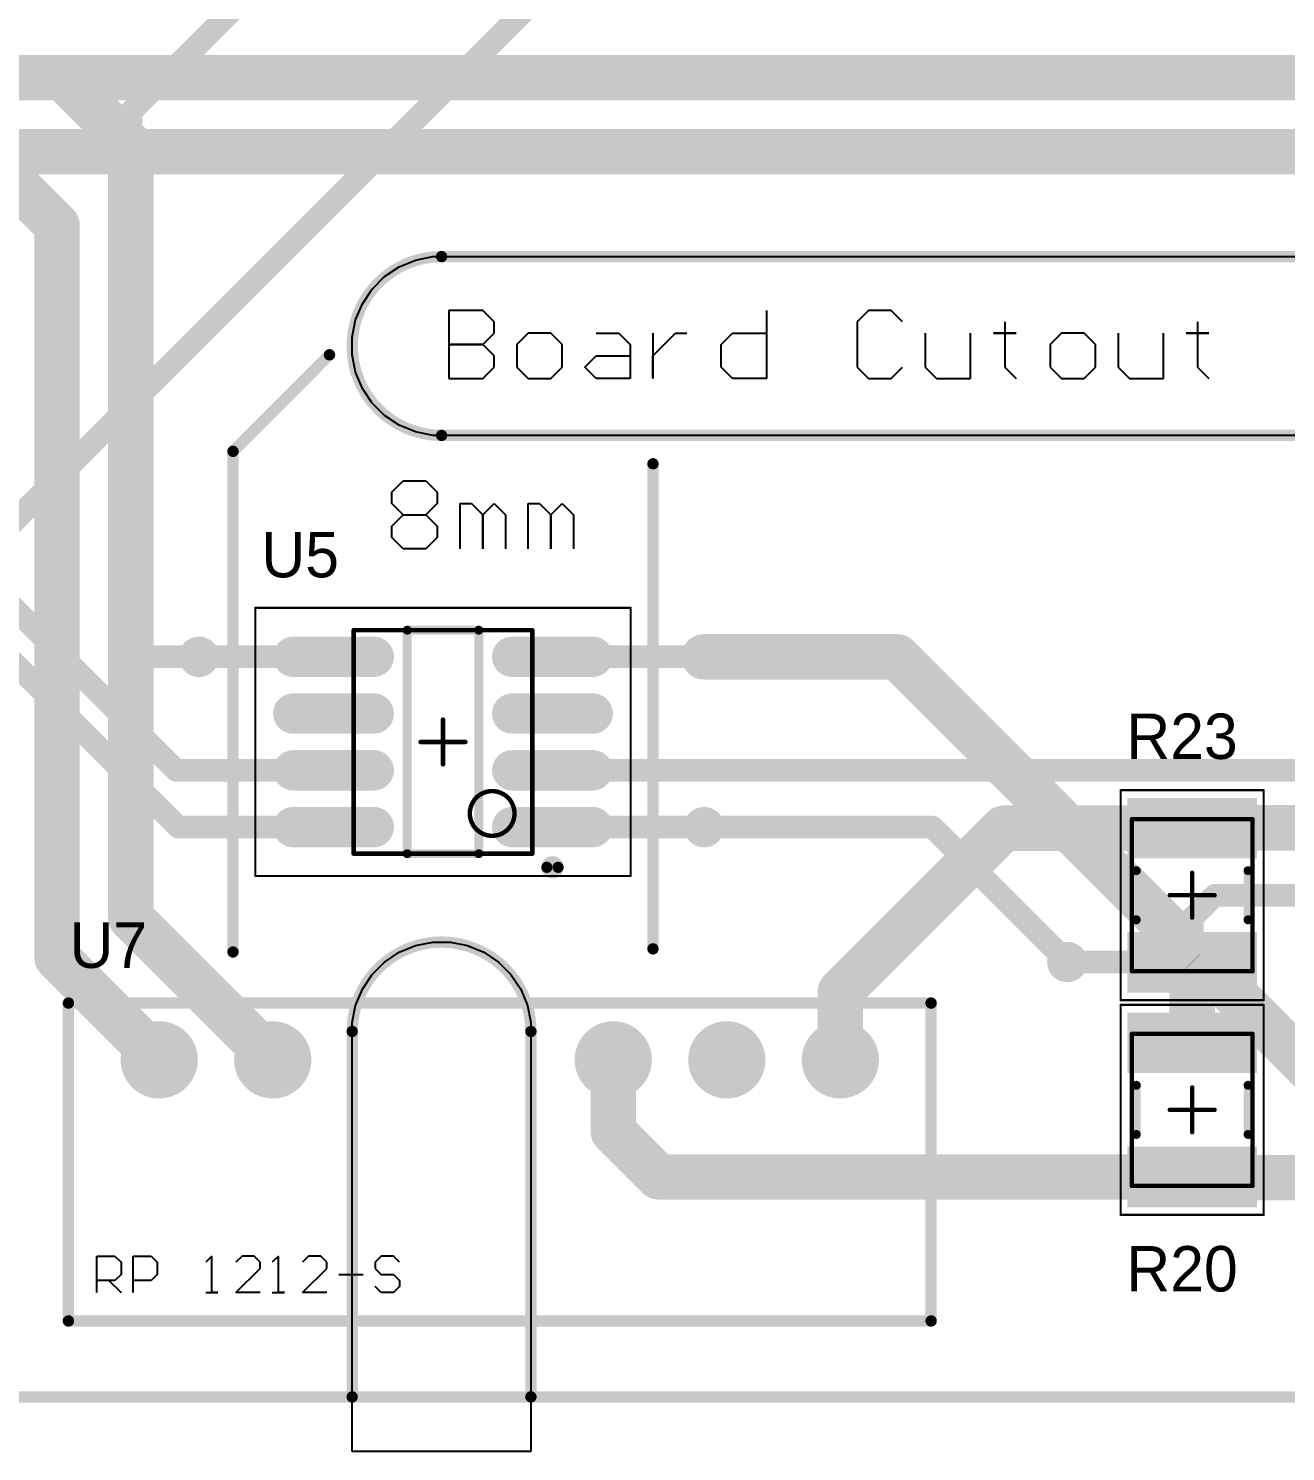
# Model space of a CAD drawing. Header units: millimetres. Extents: x 33 to 205, y 32 to 95.
# Drawn here: x 94.74 to 122.87, y 31.88 to 63.71 of the extents above; entities that cross this region are included whole.
import ezdxf

# ---------------------------------------------------------------- set-up
doc = ezdxf.new("R2010")
doc.units = ezdxf.units.MM
for name, color, linetype in [('BottomLayer', 5, 'Continuous'), ('BottomSolder', 6, 'Continuous'), ('Mechanical13', 56, 'Continuous'), ('Mechanical15', 56, 'Continuous'), ('Mechanical2', 216, 'Continuous'), ('MultiLayer', 9, 'Continuous'), ('PadHoleLayer', 156, 'Continuous'), ('TopLayer', 1, 'Continuous'), ('TopOverlay', 2, 'Continuous'), ('TopPaste', 8, 'Continuous'), ('TopSolder', 216, 'Continuous'), ('ViaHoleLayer', 16, 'Continuous')]:
    doc.layers.add(name, color=color, linetype=linetype)

# ---------------------------------------------------------------- blocks, each defined once
blk = doc.blocks.new('RESC1210_3225__N_1')
at = {"layer": 'Mechanical13', "const_width": 0.1}
for points in [[(1.7, 1.35), (-1.7, 1.35)], [(-1.7, -1.35), (-1.7, 1.35)], [(1.7, -1.35), (1.7, 1.35)], [(1.7, -1.35), (-1.7, -1.35)]]:
    blk.add_lwpolyline(points, dxfattribs=at)
at = {"layer": 'Mechanical13', "const_width": 0.05}
for points in [[(-1.725, 1.35, 1), (-1.675, 1.35, 1)], [(-1.725, 1.35, 1), (-1.675, 1.35, 1)], [(1.675, 1.35, 1), (1.725, 1.35, 1)], [(1.675, 1.35, 1), (1.725, 1.35, 1)], [(-1.725, -1.35, 1), (-1.675, -1.35, 1)], [(-1.725, -1.35, 1), (-1.675, -1.35, 1)], [(1.675, -1.35, 1), (1.725, -1.35, 1)], [(1.675, -1.35, 1), (1.725, -1.35, 1)]]:
    blk.add_lwpolyline(points, format="xyb", close=True, dxfattribs=at)
at = {"layer": 'Mechanical15'}
for points, const_width in [([(2.35, 1.6), (-2.35, 1.6)], 0.05), ([(-2.35, -1.6), (-2.35, 1.6)], 0.05), ([(2.35, -1.6), (2.35, 1.6)], 0.05), ([(0, -0.5), (0, 0.5)], 0.1), ([(0.5, 0), (-0.5, 0)], 0.1), ([(2.35, -1.6), (-2.35, -1.6)], 0.05)]:
    blk.add_lwpolyline(points, dxfattribs=dict(at, const_width=const_width))
for points, const_width in [([(-2.362, 1.6, 1), (-2.338, 1.6, 1)], 0.025), ([(-2.362, 1.6, 1), (-2.338, 1.6, 1)], 0.025), ([(2.338, 1.6, 1), (2.362, 1.6, 1)], 0.025), ([(2.338, 1.6, 1), (2.362, 1.6, 1)], 0.025), ([(-0.025, 0.5, 1), (0.025, 0.5, 1)], 0.05), ([(-0.525, 0, 1), (-0.475, 0, 1)], 0.05), ([(0.475, 0, 1), (0.525, 0, 1)], 0.05), ([(-0.025, -0.5, 1), (0.025, -0.5, 1)], 0.05), ([(-2.362, -1.6, 1), (-2.338, -1.6, 1)], 0.025), ([(-2.362, -1.6, 1), (-2.338, -1.6, 1)], 0.025), ([(2.338, -1.6, 1), (2.362, -1.6, 1)], 0.025), ([(2.338, -1.6, 1), (2.362, -1.6, 1)], 0.025)]:
    blk.add_lwpolyline(points, format="xyb", close=True, dxfattribs=dict(at, const_width=const_width))
at = {"layer": 'TopLayer'}
for points in [[(-0.925, -1.35), (-0.925, 1.35), (-2.075, -1.35), (-2.075, 1.35)], [(2.075, -1.35), (2.075, 1.35), (0.925, -1.35), (0.925, 1.35)]]:
    blk.add_solid(points, dxfattribs=at)
at = {"layer": 'TopOverlay', "const_width": 0.2}
for points in [[(0.55, 1.25), (-0.55, 1.25)], [(0.55, -1.25), (-0.55, -1.25)]]:
    blk.add_lwpolyline(points, dxfattribs=at)
at = {"layer": 'TopOverlay', "const_width": 0.1}
for points in [[(-0.6, 1.25, 1), (-0.5, 1.25, 1)], [(0.5, 1.25, 1), (0.6, 1.25, 1)], [(-0.6, -1.25, 1), (-0.5, -1.25, 1)], [(0.5, -1.25, 1), (0.6, -1.25, 1)]]:
    blk.add_lwpolyline(points, format="xyb", close=True, dxfattribs=at)
at = {"layer": 'TopPaste'}
for points in [[(-0.925, -1.35), (-0.925, 1.35), (-2.075, -1.35), (-2.075, 1.35)], [(2.075, -1.35), (2.075, 1.35), (0.925, -1.35), (0.925, 1.35)]]:
    blk.add_solid(points, dxfattribs=at)
at = {"layer": 'TopSolder'}
for points in [[(-0.823, -1.452), (-0.823, 1.452), (-2.177, -1.452), (-2.177, 1.452)], [(2.177, -1.452), (2.177, 1.452), (0.823, -1.452), (0.823, 1.452)]]:
    blk.add_solid(points, dxfattribs=at)
blk = doc.blocks.new('RESC1210_3225__N_2')
at = {"layer": 'Mechanical13', "const_width": 0.1}
for points in [[(1.7, 1.35), (-1.7, 1.35)], [(-1.7, -1.35), (-1.7, 1.35)], [(1.7, -1.35), (1.7, 1.35)], [(1.7, -1.35), (-1.7, -1.35)]]:
    blk.add_lwpolyline(points, dxfattribs=at)
at = {"layer": 'Mechanical13', "const_width": 0.05}
for points in [[(-1.725, 1.35, 1), (-1.675, 1.35, 1)], [(-1.725, 1.35, 1), (-1.675, 1.35, 1)], [(1.675, 1.35, 1), (1.725, 1.35, 1)], [(1.675, 1.35, 1), (1.725, 1.35, 1)], [(-1.725, -1.35, 1), (-1.675, -1.35, 1)], [(-1.725, -1.35, 1), (-1.675, -1.35, 1)], [(1.675, -1.35, 1), (1.725, -1.35, 1)], [(1.675, -1.35, 1), (1.725, -1.35, 1)]]:
    blk.add_lwpolyline(points, format="xyb", close=True, dxfattribs=at)
at = {"layer": 'Mechanical15'}
for points, const_width in [([(2.35, 1.6), (-2.35, 1.6)], 0.05), ([(-2.35, -1.6), (-2.35, 1.6)], 0.05), ([(2.35, -1.6), (2.35, 1.6)], 0.05), ([(0, -0.5), (0, 0.5)], 0.1), ([(0.5, 0), (-0.5, 0)], 0.1), ([(2.35, -1.6), (-2.35, -1.6)], 0.05)]:
    blk.add_lwpolyline(points, dxfattribs=dict(at, const_width=const_width))
for points, const_width in [([(-2.362, 1.6, 1), (-2.338, 1.6, 1)], 0.025), ([(-2.362, 1.6, 1), (-2.338, 1.6, 1)], 0.025), ([(2.338, 1.6, 1), (2.362, 1.6, 1)], 0.025), ([(2.338, 1.6, 1), (2.362, 1.6, 1)], 0.025), ([(-0.025, 0.5, 1), (0.025, 0.5, 1)], 0.05), ([(-0.525, 0, 1), (-0.475, 0, 1)], 0.05), ([(0.475, 0, 1), (0.525, 0, 1)], 0.05), ([(-0.025, -0.5, 1), (0.025, -0.5, 1)], 0.05), ([(-2.362, -1.6, 1), (-2.338, -1.6, 1)], 0.025), ([(-2.362, -1.6, 1), (-2.338, -1.6, 1)], 0.025), ([(2.338, -1.6, 1), (2.362, -1.6, 1)], 0.025), ([(2.338, -1.6, 1), (2.362, -1.6, 1)], 0.025)]:
    blk.add_lwpolyline(points, format="xyb", close=True, dxfattribs=dict(at, const_width=const_width))
at = {"layer": 'TopLayer'}
for points in [[(-0.925, -1.35), (-0.925, 1.35), (-2.075, -1.35), (-2.075, 1.35)], [(2.075, -1.35), (2.075, 1.35), (0.925, -1.35), (0.925, 1.35)]]:
    blk.add_solid(points, dxfattribs=at)
at = {"layer": 'TopOverlay', "const_width": 0.2}
for points in [[(0.55, 1.25), (-0.55, 1.25)], [(0.55, -1.25), (-0.55, -1.25)]]:
    blk.add_lwpolyline(points, dxfattribs=at)
at = {"layer": 'TopOverlay', "const_width": 0.1}
for points in [[(-0.6, 1.25, 1), (-0.5, 1.25, 1)], [(0.5, 1.25, 1), (0.6, 1.25, 1)], [(-0.6, -1.25, 1), (-0.5, -1.25, 1)], [(0.5, -1.25, 1), (0.6, -1.25, 1)]]:
    blk.add_lwpolyline(points, format="xyb", close=True, dxfattribs=at)
at = {"layer": 'TopPaste'}
for points in [[(-0.925, -1.35), (-0.925, 1.35), (-2.075, -1.35), (-2.075, 1.35)], [(2.075, -1.35), (2.075, 1.35), (0.925, -1.35), (0.925, 1.35)]]:
    blk.add_solid(points, dxfattribs=at)
at = {"layer": 'TopSolder'}
for points in [[(-0.823, -1.452), (-0.823, 1.452), (-2.177, -1.452), (-2.177, 1.452)], [(2.177, -1.452), (2.177, 1.452), (0.823, -1.452), (0.823, 1.452)]]:
    blk.add_solid(points, dxfattribs=at)
blk = doc.blocks.new('RP1212S_11')
at = {"layer": 'BottomLayer', "const_width": 0.762}
for points in [[(-8.001, 0, 1), (-7.239, 0, 1)], [(-5.461, 0, 1), (-4.699, 0, 1)], [(2.159, 0, 1), (2.921, 0, 1)], [(4.699, 0, 1), (5.461, 0, 1)], [(7.239, 0, 1), (8.001, 0, 1)]]:
    blk.add_lwpolyline(points, format="xyb", close=True, dxfattribs=at)
at = {"layer": 'BottomSolder', "const_width": 0.864}
for points in [[(-8.052, 0, 1), (-7.188, 0, 1)], [(-5.512, 0, 1), (-4.648, 0, 1)], [(2.108, 0, 1), (2.972, 0, 1)], [(4.648, 0, 1), (5.512, 0, 1)], [(7.188, 0, 1), (8.052, 0, 1)]]:
    blk.add_lwpolyline(points, format="xyb", close=True, dxfattribs=at)
at = {"layer": 'MultiLayer', "const_width": 0.762}
for points in [[(-8.001, 0, 1), (-7.239, 0, 1)], [(-5.461, 0, 1), (-4.699, 0, 1)], [(2.159, 0, 1), (2.921, 0, 1)], [(4.699, 0, 1), (5.461, 0, 1)], [(7.239, 0, 1), (8.001, 0, 1)]]:
    blk.add_lwpolyline(points, format="xyb", close=True, dxfattribs=at)
at = {"layer": 'PadHoleLayer', "const_width": 0.445}
for points in [[(-7.842, 0, 1), (-7.398, 0, 1)], [(-5.302, 0, 1), (-4.858, 0, 1)], [(2.318, 0, 1), (2.762, 0, 1)], [(4.858, 0, 1), (5.302, 0, 1)], [(7.398, 0, 1), (7.842, 0, 1)]]:
    blk.add_lwpolyline(points, format="xyb", close=True, dxfattribs=at)
at = {"layer": 'TopLayer', "const_width": 0.762}
for points in [[(-8.001, 0, 1), (-7.239, 0, 1)], [(-5.461, 0, 1), (-4.699, 0, 1)], [(2.159, 0, 1), (2.921, 0, 1)], [(4.699, 0, 1), (5.461, 0, 1)], [(7.239, 0, 1), (8.001, 0, 1)]]:
    blk.add_lwpolyline(points, format="xyb", close=True, dxfattribs=at)
at = {"layer": 'TopOverlay'}
for p, q in [((-9.017, -5.207), (-9.017, -4.394)), ((-9.017, -4.394), (-8.611, -4.394)), ((-8.611, -4.394), (-8.475, -4.53)), ((-8.204, -5.207), (-8.204, -4.394)), ((-8.204, -4.394), (-7.798, -4.394)), ((-7.798, -4.394), (-7.663, -4.53)), ((-6.444, -4.394), (-6.579, -4.53)), ((-6.444, -5.207), (-6.444, -4.394)), ((-5.767, -4.394), (-5.902, -4.53)), ((-5.496, -4.394), (-5.767, -4.394)), ((-5.361, -4.53), (-5.496, -4.394)), ((-4.954, -4.394), (-5.09, -4.53)), ((-4.954, -5.207), (-4.954, -4.394)), ((-4.277, -4.394), (-4.413, -4.53)), ((-4.006, -4.394), (-4.277, -4.394)), ((-3.871, -4.53), (-4.006, -4.394)), ((-2.652, -4.394), (-2.788, -4.53)), ((-2.381, -4.394), (-2.652, -4.394)), ((-2.246, -4.53), (-2.381, -4.394)), ((-8.475, -4.53), (-8.475, -4.801)), ((-7.663, -4.53), (-7.663, -4.801)), ((-5.902, -5.207), (-5.361, -4.665)), ((-5.361, -4.665), (-5.361, -4.53)), ((-4.413, -5.207), (-3.871, -4.665)), ((-3.871, -4.665), (-3.871, -4.53)), ((-2.788, -4.53), (-2.788, -4.665)), ((-2.788, -4.665), (-2.652, -4.801)), ((-8.611, -4.936), (-9.017, -4.936)), ((-8.746, -4.936), (-8.475, -5.207)), ((-8.475, -4.801), (-8.611, -4.936)), ((-7.798, -4.936), (-8.204, -4.936)), ((-7.663, -4.801), (-7.798, -4.936)), ((-3.6, -4.801), (-3.058, -4.801)), ((-2.652, -5.207), (-2.788, -5.072)), ((-2.652, -4.801), (-2.381, -4.801)), ((-2.381, -4.801), (-2.246, -4.936)), ((-2.246, -5.072), (-2.381, -5.207)), ((-2.246, -4.936), (-2.246, -5.072)), ((-6.579, -5.207), (-6.309, -5.207)), ((-6.309, -5.207), (-6.444, -5.207)), ((-5.361, -5.207), (-5.902, -5.207)), ((-5.09, -5.207), (-4.819, -5.207)), ((-4.819, -5.207), (-4.954, -5.207)), ((-3.871, -5.207), (-4.413, -5.207)), ((-2.381, -5.207), (-2.652, -5.207))]:
    blk.add_line(p, q, dxfattribs=at)
at = {"layer": 'TopOverlay', "const_width": 0.254}
for points in [[(-9.652, 1.27), (9.652, 1.27)], [(-9.652, -5.842), (-9.652, 1.27)], [(9.652, -5.842), (9.652, 1.27)], [(-9.652, -5.842), (9.652, -5.842)]]:
    blk.add_lwpolyline(points, dxfattribs=at)
at = {"layer": 'TopOverlay', "const_width": 0.127}
for points in [[(-9.716, 1.27, 1), (-9.588, 1.27, 1)], [(-9.716, 1.27, 1), (-9.588, 1.27, 1)], [(9.588, 1.27, 1), (9.716, 1.27, 1)], [(9.588, 1.27, 1), (9.716, 1.27, 1)], [(-9.716, -5.842, 1), (-9.588, -5.842, 1)], [(-9.716, -5.842, 1), (-9.588, -5.842, 1)], [(9.588, -5.842, 1), (9.716, -5.842, 1)], [(9.588, -5.842, 1), (9.716, -5.842, 1)]]:
    blk.add_lwpolyline(points, format="xyb", close=True, dxfattribs=at)
at = {"layer": 'TopSolder', "const_width": 0.864}
for points in [[(-8.052, 0, 1), (-7.188, 0, 1)], [(-5.512, 0, 1), (-4.648, 0, 1)], [(2.108, 0, 1), (2.972, 0, 1)], [(4.648, 0, 1), (5.512, 0, 1)], [(7.188, 0, 1), (8.052, 0, 1)]]:
    blk.add_lwpolyline(points, format="xyb", close=True, dxfattribs=at)
blk = doc.blocks.new('SLAB_SOIC_8_NB_M_13')
at = {"layer": 'Mechanical13', "const_width": 0.1}
for points in [[(2, 2.5), (-2, 2.5)], [(-2, 2.5), (-2, -2.5)], [(2, 2.5), (2, -2.5)], [(2, -2.5), (-2, -2.5)]]:
    blk.add_lwpolyline(points, dxfattribs=at)
at = {"layer": 'Mechanical13'}
for points, const_width in [([(-2.025, 2.5, 1), (-1.975, 2.5, 1)], 0.05), ([(-2.025, 2.5, 1), (-1.975, 2.5, 1)], 0.05), ([(1.975, 2.5, 1), (2.025, 2.5, 1)], 0.05), ([(1.975, 2.5, 1), (2.025, 2.5, 1)], 0.05), ([(-0.6, 1.6, 1), (-1.6, 1.6, 1)], 0.1), ([(-1.625, 1.6, 1), (-1.575, 1.6, 1)], 0.05), ([(-0.625, 1.6, 1), (-0.575, 1.6, 1)], 0.05), ([(-2.025, -2.5, 1), (-1.975, -2.5, 1)], 0.05), ([(-2.025, -2.5, 1), (-1.975, -2.5, 1)], 0.05), ([(1.975, -2.5, 1), (2.025, -2.5, 1)], 0.05), ([(1.975, -2.5, 1), (2.025, -2.5, 1)], 0.05)]:
    blk.add_lwpolyline(points, format="xyb", close=True, dxfattribs=dict(at, const_width=const_width))
at = {"layer": 'Mechanical15'}
for points, const_width in [([(4.2, 3), (-4.2, 3)], 0.05), ([(-4.2, 3), (-4.2, -3)], 0.05), ([(4.2, 3), (4.2, -3)], 0.05), ([(0, 0.5), (0, -0.5)], 0.1), ([(0.5, 0), (-0.5, 0)], 0.1), ([(4.2, -3), (-4.2, -3)], 0.05)]:
    blk.add_lwpolyline(points, dxfattribs=dict(at, const_width=const_width))
for points, const_width in [([(-4.212, 3, 1), (-4.187, 3, 1)], 0.025), ([(-4.212, 3, 1), (-4.187, 3, 1)], 0.025), ([(4.187, 3, 1), (4.212, 3, 1)], 0.025), ([(4.187, 3, 1), (4.212, 3, 1)], 0.025), ([(-0.025, 0.5, 1), (0.025, 0.5, 1)], 0.05), ([(-0.525, 0, 1), (-0.475, 0, 1)], 0.05), ([(0.475, 0, 1), (0.525, 0, 1)], 0.05), ([(-0.025, -0.5, 1), (0.025, -0.5, 1)], 0.05), ([(-4.212, -3, 1), (-4.187, -3, 1)], 0.025), ([(-4.212, -3, 1), (-4.187, -3, 1)], 0.025), ([(4.187, -3, 1), (4.212, -3, 1)], 0.025), ([(4.187, -3, 1), (4.212, -3, 1)], 0.025)]:
    blk.add_lwpolyline(points, format="xyb", close=True, dxfattribs=dict(at, const_width=const_width))
at = {"layer": 'TopLayer', "const_width": 0.7}
for points in [[(-3.35, 1.905), (-1.55, 1.905)], [(1.55, 1.905), (3.35, 1.905)], [(-3.35, 0.635), (-1.55, 0.635)], [(1.55, 0.635), (3.35, 0.635)], [(-3.35, -0.635), (-1.55, -0.635)], [(1.55, -0.635), (3.35, -0.635)], [(-3.35, -1.905), (-1.55, -1.905)], [(1.55, -1.905), (3.35, -1.905)]]:
    blk.add_lwpolyline(points, dxfattribs=at)
at = {"layer": 'TopLayer', "const_width": 0.35}
for points in [[(-3.525, 1.905, 1), (-3.175, 1.905, 1)], [(-1.725, 1.905, 1), (-1.375, 1.905, 1)], [(1.375, 1.905, 1), (1.725, 1.905, 1)], [(3.175, 1.905, 1), (3.525, 1.905, 1)], [(-3.525, 0.635, 1), (-3.175, 0.635, 1)], [(-1.725, 0.635, 1), (-1.375, 0.635, 1)], [(1.375, 0.635, 1), (1.725, 0.635, 1)], [(3.175, 0.635, 1), (3.525, 0.635, 1)], [(-3.525, -0.635, 1), (-3.175, -0.635, 1)], [(-1.725, -0.635, 1), (-1.375, -0.635, 1)], [(1.375, -0.635, 1), (1.725, -0.635, 1)], [(3.175, -0.635, 1), (3.525, -0.635, 1)], [(-3.525, -1.905, 1), (-3.175, -1.905, 1)], [(-1.725, -1.905, 1), (-1.375, -1.905, 1)], [(1.375, -1.905, 1), (1.725, -1.905, 1)], [(3.175, -1.905, 1), (3.525, -1.905, 1)]]:
    blk.add_lwpolyline(points, format="xyb", close=True, dxfattribs=at)
at = {"layer": 'TopOverlay'}
for points, const_width in [([(-2.325, 2.805, 1), (-2.575, 2.805, 1)], 0.25), ([(-2.638, 2.805, 1), (-2.513, 2.805, 1)], 0.125), ([(-2.387, 2.805, 1), (-2.262, 2.805, 1)], 0.125), ([(-0.85, 2.5, 1), (-0.75, 2.5, 1)], 0.1), ([(-0.85, 2.5, 1), (-0.75, 2.5, 1)], 0.1), ([(0.75, 2.5, 1), (0.85, 2.5, 1)], 0.1), ([(0.75, 2.5, 1), (0.85, 2.5, 1)], 0.1), ([(-0.85, -2.5, 1), (-0.75, -2.5, 1)], 0.1), ([(-0.85, -2.5, 1), (-0.75, -2.5, 1)], 0.1), ([(0.75, -2.5, 1), (0.85, -2.5, 1)], 0.1), ([(0.75, -2.5, 1), (0.85, -2.5, 1)], 0.1)]:
    blk.add_lwpolyline(points, format="xyb", close=True, dxfattribs=dict(at, const_width=const_width))
at = {"layer": 'TopOverlay', "const_width": 0.2}
for points in [[(0.8, 2.5), (-0.8, 2.5)], [(-0.8, 2.5), (-0.8, -2.5)], [(0.8, 2.5), (0.8, -2.5)], [(0.8, -2.5), (-0.8, -2.5)]]:
    blk.add_lwpolyline(points, dxfattribs=at)
at = {"layer": 'TopPaste', "const_width": 0.7}
for points in [[(-3.35, 1.905), (-1.55, 1.905)], [(1.55, 1.905), (3.35, 1.905)], [(-3.35, 0.635), (-1.55, 0.635)], [(1.55, 0.635), (3.35, 0.635)], [(-3.35, -0.635), (-1.55, -0.635)], [(1.55, -0.635), (3.35, -0.635)], [(-3.35, -1.905), (-1.55, -1.905)], [(1.55, -1.905), (3.35, -1.905)]]:
    blk.add_lwpolyline(points, dxfattribs=at)
at = {"layer": 'TopPaste', "const_width": 0.35}
for points in [[(-3.525, 1.905, 1), (-3.175, 1.905, 1)], [(-1.725, 1.905, 1), (-1.375, 1.905, 1)], [(1.375, 1.905, 1), (1.725, 1.905, 1)], [(3.175, 1.905, 1), (3.525, 1.905, 1)], [(-3.525, 0.635, 1), (-3.175, 0.635, 1)], [(-1.725, 0.635, 1), (-1.375, 0.635, 1)], [(1.375, 0.635, 1), (1.725, 0.635, 1)], [(3.175, 0.635, 1), (3.525, 0.635, 1)], [(-3.525, -0.635, 1), (-3.175, -0.635, 1)], [(-1.725, -0.635, 1), (-1.375, -0.635, 1)], [(1.375, -0.635, 1), (1.725, -0.635, 1)], [(3.175, -0.635, 1), (3.525, -0.635, 1)], [(-3.525, -1.905, 1), (-3.175, -1.905, 1)], [(-1.725, -1.905, 1), (-1.375, -1.905, 1)], [(1.375, -1.905, 1), (1.725, -1.905, 1)], [(3.175, -1.905, 1), (3.525, -1.905, 1)]]:
    blk.add_lwpolyline(points, format="xyb", close=True, dxfattribs=at)
at = {"layer": 'TopSolder', "const_width": 0.903}
for points in [[(-3.35, 1.905), (-1.55, 1.905)], [(1.55, 1.905), (3.35, 1.905)], [(-3.35, 0.635), (-1.55, 0.635)], [(1.55, 0.635), (3.35, 0.635)], [(-3.35, -0.635), (-1.55, -0.635)], [(1.55, -0.635), (3.35, -0.635)], [(-3.35, -1.905), (-1.55, -1.905)], [(1.55, -1.905), (3.35, -1.905)]]:
    blk.add_lwpolyline(points, dxfattribs=at)
at = {"layer": 'TopSolder', "const_width": 0.452}
for points in [[(-3.576, 1.905, 1), (-3.124, 1.905, 1)], [(-1.776, 1.905, 1), (-1.324, 1.905, 1)], [(1.324, 1.905, 1), (1.776, 1.905, 1)], [(3.124, 1.905, 1), (3.576, 1.905, 1)], [(-3.576, 0.635, 1), (-3.124, 0.635, 1)], [(-1.776, 0.635, 1), (-1.324, 0.635, 1)], [(1.324, 0.635, 1), (1.776, 0.635, 1)], [(3.124, 0.635, 1), (3.576, 0.635, 1)], [(-3.576, -0.635, 1), (-3.124, -0.635, 1)], [(-1.776, -0.635, 1), (-1.324, -0.635, 1)], [(1.324, -0.635, 1), (1.776, -0.635, 1)], [(3.124, -0.635, 1), (3.576, -0.635, 1)], [(-3.576, -1.905, 1), (-3.124, -1.905, 1)], [(-1.776, -1.905, 1), (-1.324, -1.905, 1)], [(1.324, -1.905, 1), (1.776, -1.905, 1)], [(3.124, -1.905, 1), (3.576, -1.905, 1)]]:
    blk.add_lwpolyline(points, format="xyb", close=True, dxfattribs=at)

msp = doc.modelspace()

# ---------------------------------------------------------------- linework, layer by layer
at = {"layer": 'BottomLayer'}
for points, const_width in [([(87.122, 62.611), (95.504, 62.611)], 1.016), ([(95.504, 62.611), (172.466, 62.611)], 1.016), ([(44.99, 60.96), (182.309, 60.96)], 1.016), ([(95.377, 42.926), (95.377, 59.309)], 1.016), ([(97.028, 49.784), (97.028, 59.309)], 1.016), ([(97.028, 43.815), (97.028, 49.784)], 1.016), ([(97.028, 49.784), (97.155, 49.657)], 0.508), ([(109.855, 49.657), (114.173, 49.657)], 1.016), ([(114.173, 49.657), (117.983, 45.847)], 1.016), ([(97.155, 49.657), (98.552, 49.657)], 0.508), ([(117.983, 45.847), (127.254, 36.576)], 1.016), ([(109.855, 45.847), (114.964, 45.847)], 0.508), ([(114.964, 45.847), (117.983, 42.828)], 0.508), ([(97.028, 43.815), (100.203, 40.64)], 1.016), ([(95.377, 42.926), (97.663, 40.64)], 1.016)]:
    msp.add_lwpolyline(points, dxfattribs=dict(at, const_width=const_width))
for points, const_width in [([(95.25, 62.611, 1), (95.758, 62.611, 1)], 0.508), ([(95.25, 62.611, 1), (95.758, 62.611, 1)], 0.508), ([(95.329, 62.611, 1), (95.679, 62.611, 1)], 0.35), ([(95.123, 59.309, 1), (95.631, 59.309, 1)], 0.508), ([(95.202, 59.309, 1), (95.552, 59.309, 1)], 0.35), ([(96.774, 59.309, 1), (97.282, 59.309, 1)], 0.508), ([(96.853, 59.309, 1), (97.203, 59.309, 1)], 0.35), ([(96.774, 49.784, 1), (97.282, 49.784, 1)], 0.508), ([(96.774, 49.784, 1), (97.282, 49.784, 1)], 0.508), ([(96.901, 49.784, 1), (97.155, 49.784, 1)], 0.254), ([(98.377, 49.657, 1), (98.727, 49.657, 1)], 0.35), ([(109.601, 49.657, 1), (110.109, 49.657, 1)], 0.508), ([(109.68, 49.657, 1), (110.03, 49.657, 1)], 0.35), ([(113.919, 49.657, 1), (114.427, 49.657, 1)], 0.508), ([(113.919, 49.657, 1), (114.427, 49.657, 1)], 0.508), ([(97.028, 49.657, 1), (97.282, 49.657, 1)], 0.254), ([(97.028, 49.657, 1), (97.282, 49.657, 1)], 0.254), ([(98.425, 49.657, 1), (98.679, 49.657, 1)], 0.254), ([(109.68, 45.847, 1), (110.03, 45.847, 1)], 0.35), ([(117.729, 45.847, 1), (118.237, 45.847, 1)], 0.508), ([(117.729, 45.847, 1), (118.237, 45.847, 1)], 0.508), ([(117.808, 45.847, 1), (118.158, 45.847, 1)], 0.35), ([(109.728, 45.847, 1), (109.982, 45.847, 1)], 0.254), ([(114.837, 45.847, 1), (115.091, 45.847, 1)], 0.254), ([(114.837, 45.847, 1), (115.091, 45.847, 1)], 0.254), ([(96.774, 43.815, 1), (97.282, 43.815, 1)], 0.508), ([(96.774, 43.815, 1), (97.282, 43.815, 1)], 0.508), ([(95.123, 42.926, 1), (95.631, 42.926, 1)], 0.508), ([(95.123, 42.926, 1), (95.631, 42.926, 1)], 0.508), ([(117.808, 42.828, 1), (118.158, 42.828, 1)], 0.35), ([(117.856, 42.828, 1), (118.11, 42.828, 1)], 0.254), ([(97.409, 40.64, 1), (97.917, 40.64, 1)], 0.508), ([(99.949, 40.64, 1), (100.457, 40.64, 1)], 0.508)]:
    msp.add_lwpolyline(points, format="xyb", close=True, dxfattribs=dict(at, const_width=const_width))
at = {"layer": 'BottomSolder', "const_width": 0.452}
for points in [[(95.278, 62.611, 1), (95.73, 62.611, 1)], [(95.151, 59.309, 1), (95.603, 59.309, 1)], [(96.802, 59.309, 1), (97.254, 59.309, 1)], [(98.326, 49.657, 1), (98.778, 49.657, 1)], [(109.629, 49.657, 1), (110.081, 49.657, 1)], [(109.629, 45.847, 1), (110.081, 45.847, 1)], [(117.757, 45.847, 1), (118.209, 45.847, 1)], [(117.757, 42.828, 1), (118.209, 42.828, 1)]]:
    msp.add_lwpolyline(points, format="xyb", close=True, dxfattribs=at)
at = {"layer": 'Mechanical2'}
for p, q in [((104.14, 57.404), (104.14, 55.88)), ((104.902, 57.404), (104.14, 57.404)), ((105.156, 57.15), (104.902, 57.404)), ((111.25, 57.404), (111.25, 55.88)), ((113.535, 57.404), (113.281, 57.15)), ((114.043, 57.404), (113.535, 57.404)), ((114.297, 57.15), (114.043, 57.404)), ((105.156, 56.896), (105.156, 57.15)), ((113.281, 57.15), (113.281, 56.134)), ((116.582, 57.15), (116.582, 56.896)), ((120.899, 57.15), (120.899, 56.896)), ((104.902, 56.642), (105.156, 56.896)), ((105.917, 56.896), (105.664, 56.642)), ((106.425, 56.896), (105.917, 56.896)), ((106.679, 56.642), (106.425, 56.896)), ((107.441, 56.896), (107.949, 56.896)), ((107.949, 56.896), (108.203, 56.642)), ((108.711, 56.896), (108.711, 55.88)), ((108.964, 56.642), (109.218, 56.896)), ((109.218, 56.896), (109.472, 56.896)), ((110.234, 56.642), (110.488, 56.896)), ((110.488, 56.896), (111.25, 56.896)), ((114.805, 56.896), (114.805, 56.134)), ((115.82, 55.88), (115.82, 56.896)), ((116.582, 56.896), (116.328, 56.896)), ((116.328, 56.896), (116.836, 56.896)), ((116.836, 56.896), (116.582, 56.896)), ((116.582, 56.896), (116.582, 56.134)), ((117.852, 56.896), (117.598, 56.642)), ((118.359, 56.896), (117.852, 56.896)), ((118.613, 56.642), (118.359, 56.896)), ((119.121, 56.896), (119.121, 56.134)), ((120.137, 55.88), (120.137, 56.896)), ((120.899, 56.896), (120.645, 56.896)), ((120.645, 56.896), (121.152, 56.896)), ((121.152, 56.896), (120.899, 56.896)), ((120.899, 56.896), (120.899, 56.134)), ((104.902, 56.642), (104.14, 56.642)), ((104.14, 56.642), (104.902, 56.642)), ((105.156, 56.388), (104.902, 56.642)), ((105.156, 56.134), (105.156, 56.388)), ((105.664, 56.642), (105.664, 56.134)), ((106.679, 56.134), (106.679, 56.642)), ((107.187, 56.134), (107.441, 56.388)), ((107.441, 56.388), (108.203, 56.388)), ((108.203, 56.642), (108.203, 55.88)), ((108.711, 56.388), (108.964, 56.642)), ((108.711, 55.88), (108.711, 56.388)), ((110.234, 56.134), (110.234, 56.642)), ((117.598, 56.642), (117.598, 56.134)), ((118.613, 56.134), (118.613, 56.642)), ((104.902, 55.88), (105.156, 56.134)), ((105.664, 56.134), (105.917, 55.88)), ((106.425, 55.88), (106.679, 56.134)), ((107.441, 55.88), (107.187, 56.134)), ((110.488, 55.88), (110.234, 56.134)), ((113.281, 56.134), (113.535, 55.88)), ((114.043, 55.88), (114.297, 56.134)), ((114.805, 56.134), (115.058, 55.88)), ((116.582, 56.134), (116.836, 55.88)), ((117.598, 56.134), (117.852, 55.88)), ((118.359, 55.88), (118.613, 56.134)), ((119.121, 56.134), (119.375, 55.88)), ((120.899, 56.134), (121.152, 55.88)), ((104.14, 55.88), (104.902, 55.88)), ((105.917, 55.88), (106.425, 55.88)), ((108.203, 55.88), (107.441, 55.88)), ((111.25, 55.88), (110.488, 55.88)), ((113.535, 55.88), (114.043, 55.88)), ((115.058, 55.88), (115.82, 55.88)), ((117.852, 55.88), (118.359, 55.88)), ((119.375, 55.88), (120.137, 55.88))]:
    msp.add_line(p, q, dxfattribs=at)
at = {"layer": 'Mechanical2', "const_width": 0.254}
for points in [[(103.981, 54.61, -1), (103.981, 58.61)], [(101.981, 41.275, -1), (105.981, 41.275)]]:
    msp.add_lwpolyline(points, format="xyb", dxfattribs=at)
for points in [[(103.981, 58.61), (167.64, 58.61)], [(103.981, 54.61), (167.64, 54.61)], [(101.981, 33.1), (101.981, 41.275)], [(105.981, 33.1), (105.981, 41.275)], [(38.1, 33.1), (205.105, 33.1)], [(101.981, 33.1), (105.981, 33.1)]]:
    msp.add_lwpolyline(points, dxfattribs=at)
at = {"layer": 'Mechanical2', "const_width": 0.127}
for points in [[(103.918, 58.61, 1), (104.045, 58.61, 1)], [(103.918, 58.61, 1), (104.045, 58.61, 1)], [(103.918, 54.61, 1), (104.045, 54.61, 1)], [(103.918, 54.61, 1), (104.045, 54.61, 1)], [(101.917, 41.275, 1), (102.044, 41.275, 1)], [(101.917, 41.275, 1), (102.044, 41.275, 1)], [(105.917, 41.275, 1), (106.044, 41.275, 1)], [(105.917, 41.275, 1), (106.044, 41.275, 1)], [(101.917, 33.1, 1), (102.044, 33.1, 1)], [(101.917, 33.1, 1), (102.044, 33.1, 1)], [(105.917, 33.1, 1), (106.044, 33.1, 1)], [(105.917, 33.1, 1), (106.044, 33.1, 1)]]:
    msp.add_lwpolyline(points, format="xyb", close=True, dxfattribs=at)
at = {"layer": 'MultiLayer'}
for p, q in [((103.398, 58.533), (103.784, 58.61)), ((103.784, 58.61), (103.981, 58.61)), ((103.981, 58.61), (103.981, 58.61)), ((103.981, 58.61), (103.981, 58.61)), ((103.981, 58.61), (167.64, 58.61)), ((102.706, 58.163), (103.034, 58.382)), ((103.034, 58.382), (103.398, 58.533)), ((102.427, 57.885), (102.706, 58.163)), ((102.209, 57.557), (102.427, 57.885)), ((102.058, 57.193), (102.209, 57.557)), ((101.981, 56.807), (102.058, 57.193)), ((101.981, 56.413), (101.981, 56.807)), ((102.058, 56.027), (101.981, 56.413)), ((102.209, 55.663), (102.058, 56.027)), ((102.427, 55.335), (102.209, 55.663)), ((102.706, 55.056), (102.427, 55.335)), ((103.034, 54.838), (102.706, 55.056)), ((103.398, 54.687), (103.034, 54.838)), ((103.784, 54.61), (103.398, 54.687)), ((103.981, 54.61), (103.784, 54.61)), ((167.64, 54.61), (103.981, 54.61)), ((102.706, 42.828), (103.034, 43.047)), ((103.034, 43.047), (103.398, 43.198)), ((103.398, 43.198), (103.784, 43.275)), ((103.784, 43.275), (104.178, 43.275)), ((104.178, 43.275), (104.564, 43.198)), ((104.564, 43.198), (104.928, 43.047)), ((104.928, 43.047), (105.256, 42.828)), ((102.427, 42.55), (102.706, 42.828)), ((105.256, 42.828), (105.534, 42.55)), ((102.209, 42.222), (102.427, 42.55)), ((105.534, 42.55), (105.753, 42.222)), ((102.058, 41.858), (102.209, 42.222)), ((105.753, 42.222), (105.904, 41.858)), ((101.981, 41.472), (102.058, 41.858)), ((105.904, 41.858), (105.981, 41.472)), ((101.981, 41.275), (101.981, 41.472)), ((105.981, 41.472), (105.981, 41.275)), ((101.981, 31.877), (101.981, 41.275)), ((105.981, 41.275), (105.981, 41.275)), ((105.981, 41.275), (105.981, 31.877)), ((105.981, 31.877), (101.981, 31.877))]:
    msp.add_line(p, q, dxfattribs=at)
at = {"layer": 'MultiLayer', "const_width": 0.35}
for points in [[(95.329, 62.611, 1), (95.679, 62.611, 1)], [(95.202, 59.309, 1), (95.552, 59.309, 1)], [(96.853, 59.309, 1), (97.203, 59.309, 1)], [(98.377, 49.657, 1), (98.727, 49.657, 1)], [(109.68, 49.657, 1), (110.03, 49.657, 1)], [(109.68, 45.847, 1), (110.03, 45.847, 1)], [(117.808, 45.847, 1), (118.158, 45.847, 1)], [(117.808, 42.828, 1), (118.158, 42.828, 1)]]:
    msp.add_lwpolyline(points, format="xyb", close=True, dxfattribs=at)
at = {"layer": 'TopLayer'}
for points, const_width in [([(97.028, 61.849), (104.902, 69.723)], 0.508), ([(94.107, 52.382), (108.654, 66.929)], 0.508), ([(80.518, 63.42), (98.091, 45.847)], 0.508), ([(95.504, 62.611), (97.028, 61.087)], 1.016), ([(97.028, 61.087), (97.028, 61.849)], 0.508), ([(93.359, 61.327), (95.377, 59.309)], 1.016), ([(97.028, 59.309), (97.028, 61.087)], 1.016), ([(94.107, 51.054), (98.044, 47.117)], 0.508), ([(98.552, 49.657), (101.563, 49.657)], 0.508), ([(106.463, 49.657), (109.855, 49.657)], 0.508), ([(98.044, 47.117), (101.563, 47.117)], 0.508), ([(106.463, 47.117), (128.651, 47.117)], 0.508), ([(112.903, 42.164), (116.562, 45.823)], 1.016), ([(116.562, 45.823), (117.983, 45.823)], 1.016), ([(117.983, 45.823), (117.983, 45.847)], 1.016), ([(117.983, 45.823), (120.777, 45.823)], 1.016), ([(120.777, 45.823), (120.785, 45.831)], 1.016), ([(120.785, 45.831), (124.548, 45.831)], 1.016), ([(98.091, 45.847), (101.563, 45.847)], 0.508), ([(106.463, 45.847), (109.855, 45.847)], 0.508), ([(120.777, 43.815), (121.285, 44.323)], 0.508), ([(121.285, 44.323), (126.746, 44.323)], 0.508), ([(120.777, 42.823), (120.777, 43.815)], 0.508), ([(120.777, 41.021), (120.777, 42.823)], 1.016), ([(117.983, 42.828), (120.772, 42.828)], 0.508), ([(120.772, 42.828), (120.777, 42.823)], 0.508), ([(112.903, 40.64), (112.903, 42.164)], 1.016), ([(107.823, 39.037), (107.823, 40.64)], 1.016), ([(107.823, 39.037), (108.839, 38.021)], 1.016), ([(108.839, 38.021), (120.777, 38.021)], 1.016), ([(120.777, 38.021), (120.793, 38.005)], 1.016), ([(120.793, 38.005), (124.548, 38.005)], 1.016)]:
    msp.add_lwpolyline(points, dxfattribs=dict(at, const_width=const_width))
for points, const_width in [([(95.25, 62.611, 1), (95.758, 62.611, 1)], 0.508), ([(95.329, 62.611, 1), (95.679, 62.611, 1)], 0.35), ([(96.901, 61.849, 1), (97.155, 61.849, 1)], 0.254), ([(96.901, 61.849, 1), (97.155, 61.849, 1)], 0.254), ([(96.774, 61.087, 1), (97.282, 61.087, 1)], 0.508), ([(96.774, 61.087, 1), (97.282, 61.087, 1)], 0.508), ([(96.901, 61.087, 1), (97.155, 61.087, 1)], 0.254), ([(95.123, 59.309, 1), (95.631, 59.309, 1)], 0.508), ([(95.202, 59.309, 1), (95.552, 59.309, 1)], 0.35), ([(96.774, 59.309, 1), (97.282, 59.309, 1)], 0.508), ([(96.853, 59.309, 1), (97.203, 59.309, 1)], 0.35), ([(98.377, 49.657, 1), (98.727, 49.657, 1)], 0.35), ([(109.68, 49.657, 1), (110.03, 49.657, 1)], 0.35), ([(98.425, 49.657, 1), (98.679, 49.657, 1)], 0.254), ([(101.436, 49.657, 1), (101.69, 49.657, 1)], 0.254), ([(106.336, 49.657, 1), (106.59, 49.657, 1)], 0.254), ([(109.728, 49.657, 1), (109.982, 49.657, 1)], 0.254), ([(97.917, 47.117, 1), (98.171, 47.117, 1)], 0.254), ([(97.917, 47.117, 1), (98.171, 47.117, 1)], 0.254), ([(101.436, 47.117, 1), (101.69, 47.117, 1)], 0.254), ([(106.336, 47.117, 1), (106.59, 47.117, 1)], 0.254), ([(109.68, 45.847, 1), (110.03, 45.847, 1)], 0.35), ([(116.308, 45.823, 1), (116.816, 45.823, 1)], 0.508), ([(116.308, 45.823, 1), (116.816, 45.823, 1)], 0.508), ([(117.729, 45.847, 1), (118.237, 45.847, 1)], 0.508), ([(117.729, 45.823, 1), (118.237, 45.823, 1)], 0.508), ([(117.729, 45.823, 1), (118.237, 45.823, 1)], 0.508), ([(117.729, 45.823, 1), (118.237, 45.823, 1)], 0.508), ([(117.808, 45.847, 1), (118.158, 45.847, 1)], 0.35), ([(120.523, 45.823, 1), (121.031, 45.823, 1)], 0.508), ([(120.523, 45.823, 1), (121.031, 45.823, 1)], 0.508), ([(120.531, 45.831, 1), (121.039, 45.831, 1)], 0.508), ([(120.531, 45.831, 1), (121.039, 45.831, 1)], 0.508), ([(97.964, 45.847, 1), (98.218, 45.847, 1)], 0.254), ([(97.964, 45.847, 1), (98.218, 45.847, 1)], 0.254), ([(101.436, 45.847, 1), (101.69, 45.847, 1)], 0.254), ([(106.336, 45.847, 1), (106.59, 45.847, 1)], 0.254), ([(109.728, 45.847, 1), (109.982, 45.847, 1)], 0.254), ([(121.158, 44.323, 1), (121.412, 44.323, 1)], 0.254), ([(121.158, 44.323, 1), (121.412, 44.323, 1)], 0.254), ([(120.65, 43.815, 1), (120.904, 43.815, 1)], 0.254), ([(120.65, 43.815, 1), (120.904, 43.815, 1)], 0.254), ([(120.523, 42.823, 1), (121.031, 42.823, 1)], 0.508), ([(117.808, 42.828, 1), (118.158, 42.828, 1)], 0.35), ([(117.856, 42.828, 1), (118.11, 42.828, 1)], 0.254), ([(120.645, 42.828, 1), (120.899, 42.828, 1)], 0.254), ([(120.645, 42.828, 1), (120.899, 42.828, 1)], 0.254), ([(120.65, 42.823, 1), (120.904, 42.823, 1)], 0.254), ([(120.65, 42.823, 1), (120.904, 42.823, 1)], 0.254), ([(112.649, 42.164, 1), (113.157, 42.164, 1)], 0.508), ([(112.649, 42.164, 1), (113.157, 42.164, 1)], 0.508), ([(120.523, 41.021, 1), (121.031, 41.021, 1)], 0.508), ([(107.569, 40.64, 1), (108.077, 40.64, 1)], 0.508), ([(112.649, 40.64, 1), (113.157, 40.64, 1)], 0.508), ([(107.569, 39.037, 1), (108.077, 39.037, 1)], 0.508), ([(107.569, 39.037, 1), (108.077, 39.037, 1)], 0.508), ([(108.585, 38.021, 1), (109.093, 38.021, 1)], 0.508), ([(108.585, 38.021, 1), (109.093, 38.021, 1)], 0.508), ([(120.523, 38.021, 1), (121.031, 38.021, 1)], 0.508), ([(120.523, 38.021, 1), (121.031, 38.021, 1)], 0.508), ([(120.539, 38.005, 1), (121.047, 38.005, 1)], 0.508), ([(120.539, 38.005, 1), (121.047, 38.005, 1)], 0.508)]:
    msp.add_lwpolyline(points, format="xyb", close=True, dxfattribs=dict(at, const_width=const_width))
at = {"layer": 'TopOverlay'}
for p, q in [((102.87, 53.34), (103.124, 53.594)), ((103.124, 53.594), (103.632, 53.594)), ((103.632, 53.594), (103.886, 53.34)), ((102.87, 53.086), (102.87, 53.34)), ((103.886, 53.34), (103.886, 53.086)), ((103.124, 52.832), (102.87, 53.086)), ((103.886, 53.086), (103.632, 52.832)), ((104.394, 52.07), (104.394, 53.086)), ((104.394, 53.086), (104.647, 53.086)), ((104.647, 53.086), (104.901, 52.832)), ((104.901, 52.832), (105.155, 53.086)), ((105.155, 53.086), (105.409, 52.832)), ((105.917, 52.07), (105.917, 53.086)), ((105.917, 53.086), (106.171, 53.086)), ((106.171, 53.086), (106.425, 52.832)), ((106.425, 52.832), (106.679, 53.086)), ((106.679, 53.086), (106.933, 52.832)), ((102.87, 52.578), (103.124, 52.832)), ((102.87, 52.324), (102.87, 52.578)), ((103.124, 52.832), (103.632, 52.832)), ((103.632, 52.832), (103.886, 52.578)), ((103.886, 52.578), (103.886, 52.324)), ((104.901, 52.832), (104.901, 52.07)), ((104.901, 52.07), (104.901, 52.832)), ((105.409, 52.832), (105.409, 52.07)), ((106.425, 52.832), (106.425, 52.07)), ((106.425, 52.07), (106.425, 52.832)), ((106.933, 52.832), (106.933, 52.07)), ((103.124, 52.07), (102.87, 52.324)), ((103.886, 52.324), (103.632, 52.07)), ((103.632, 52.07), (103.124, 52.07))]:
    msp.add_line(p, q, dxfattribs=at)
at = {"layer": 'TopOverlay', "const_width": 0.254}
for points in [[(99.314, 54.254), (101.473, 56.413)], [(99.314, 43.053), (99.314, 54.254)], [(108.712, 43.123), (108.712, 53.975)]]:
    msp.add_lwpolyline(points, dxfattribs=at)
at = {"layer": 'TopOverlay', "const_width": 0.127}
for points in [[(101.409, 56.413, 1), (101.537, 56.413, 1)], [(99.251, 54.254, 1), (99.377, 54.254, 1)], [(99.251, 54.254, 1), (99.377, 54.254, 1)], [(108.648, 53.975, 1), (108.775, 53.975, 1)], [(99.251, 43.053, 1), (99.377, 43.053, 1)], [(108.648, 43.123, 1), (108.775, 43.123, 1)]]:
    msp.add_lwpolyline(points, format="xyb", close=True, dxfattribs=at)
at = {"layer": 'TopSolder', "const_width": 0.452}
for points in [[(95.278, 62.611, 1), (95.73, 62.611, 1)], [(95.151, 59.309, 1), (95.603, 59.309, 1)], [(96.802, 59.309, 1), (97.254, 59.309, 1)], [(98.326, 49.657, 1), (98.778, 49.657, 1)], [(109.629, 49.657, 1), (110.081, 49.657, 1)], [(109.629, 45.847, 1), (110.081, 45.847, 1)], [(117.757, 45.847, 1), (118.209, 45.847, 1)], [(117.757, 42.828, 1), (118.209, 42.828, 1)]]:
    msp.add_lwpolyline(points, format="xyb", close=True, dxfattribs=at)
at = {"layer": 'ViaHoleLayer', "const_width": 0.2}
for points in [[(95.404, 62.611, 1), (95.604, 62.611, 1)], [(95.277, 59.309, 1), (95.477, 59.309, 1)], [(96.928, 59.309, 1), (97.128, 59.309, 1)], [(98.452, 49.657, 1), (98.652, 49.657, 1)], [(109.755, 49.657, 1), (109.955, 49.657, 1)], [(109.755, 45.847, 1), (109.955, 45.847, 1)], [(117.883, 45.847, 1), (118.083, 45.847, 1)], [(117.883, 42.828, 1), (118.083, 42.828, 1)]]:
    msp.add_lwpolyline(points, format="xyb", close=True, dxfattribs=at)

# ---------------------------------------------------------------- block references
for name, p, rotation in [('SLAB_SOIC_8_NB_M_13', (104.013, 47.752), 180), ('RESC1210_3225__N_1', (120.777, 44.323), 270), ('RP1212S_11', (105.283, 40.64), 360), ('RESC1210_3225__N_2', (120.777, 39.521), 270)]:
    msp.add_blockref(name, p, dxfattribs=dict(rotation=rotation))

# ---------------------------------------------------------------- texts
at = {"layer": 'TopOverlay'}
for s, p in [('U5', (99.949, 51.435)), ('R23', (119.304, 47.371)), ('U7', (95.656, 42.697)), ('R20', (119.304, 35.458))]:
    msp.add_text(s, height=1.016, dxfattribs=at).set_placement(p)

doc.saveas('drawing.dxf')
